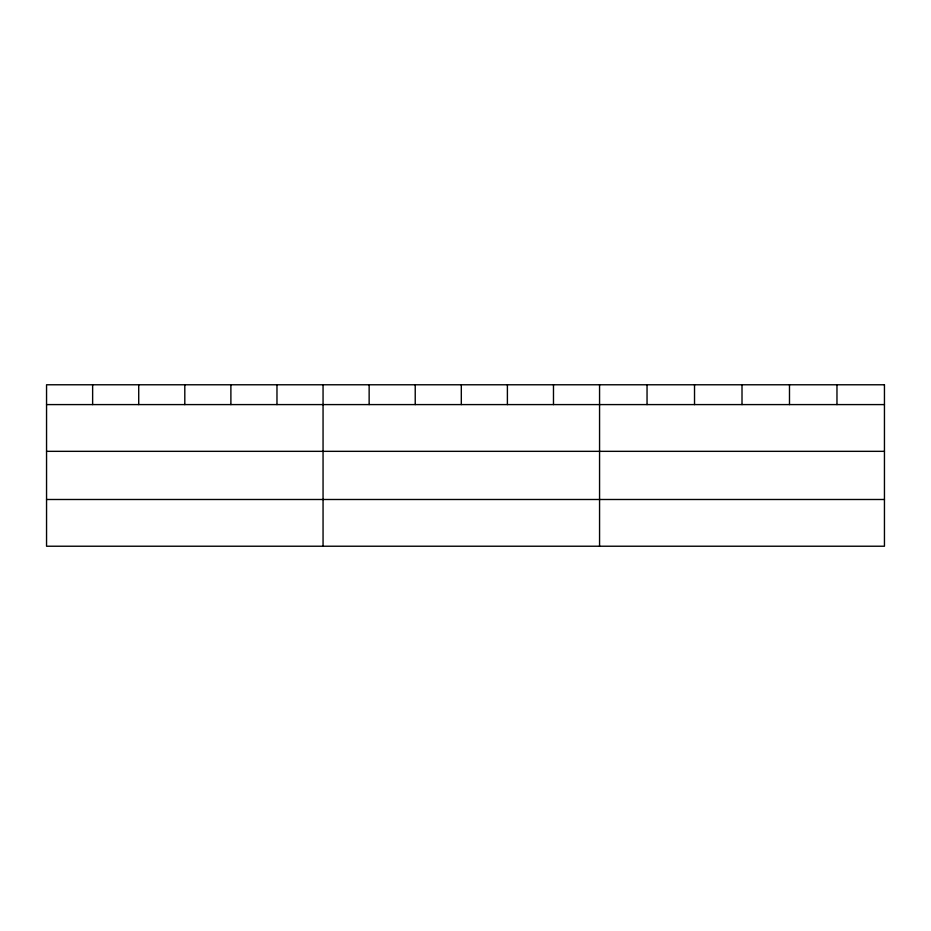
<?xml version="1.0" encoding="UTF-8"?>
<svg xmlns="http://www.w3.org/2000/svg" width="931" height="931" viewBox="0 0 931 931"><rect width="100%" height="100%" fill="white"/><g stroke="black" fill="none" stroke-linecap="round" stroke-linejoin="round"><path stroke-width="1.4" d="M46.55 404.589L884.45 404.589M46.55 451.337L884.45 451.337M46.55 499.493L884.45 499.493M836.969 384.771L836.969 404.589M789.488 384.771L789.488 404.589M742.007 384.771L742.007 404.589M694.526 384.771L694.526 404.589M647.045 384.771L647.045 404.589M599.564 384.771L599.564 546.229M553.48 384.771L553.48 404.589M507.395 384.771L507.395 404.589M461.31 384.771L461.31 404.589M415.226 384.771L415.226 404.589M369.142 384.771L369.142 404.589M323.057 384.771L323.057 546.229M276.973 384.771L276.973 404.589M230.888 384.771L230.888 404.589M184.804 384.771L184.804 404.589M138.719 384.771L138.719 404.589M92.635 384.771L92.635 404.589M884.45 384.771L46.55 384.771L46.55 546.229L884.45 546.229L884.45 384.771"/></g></svg>
